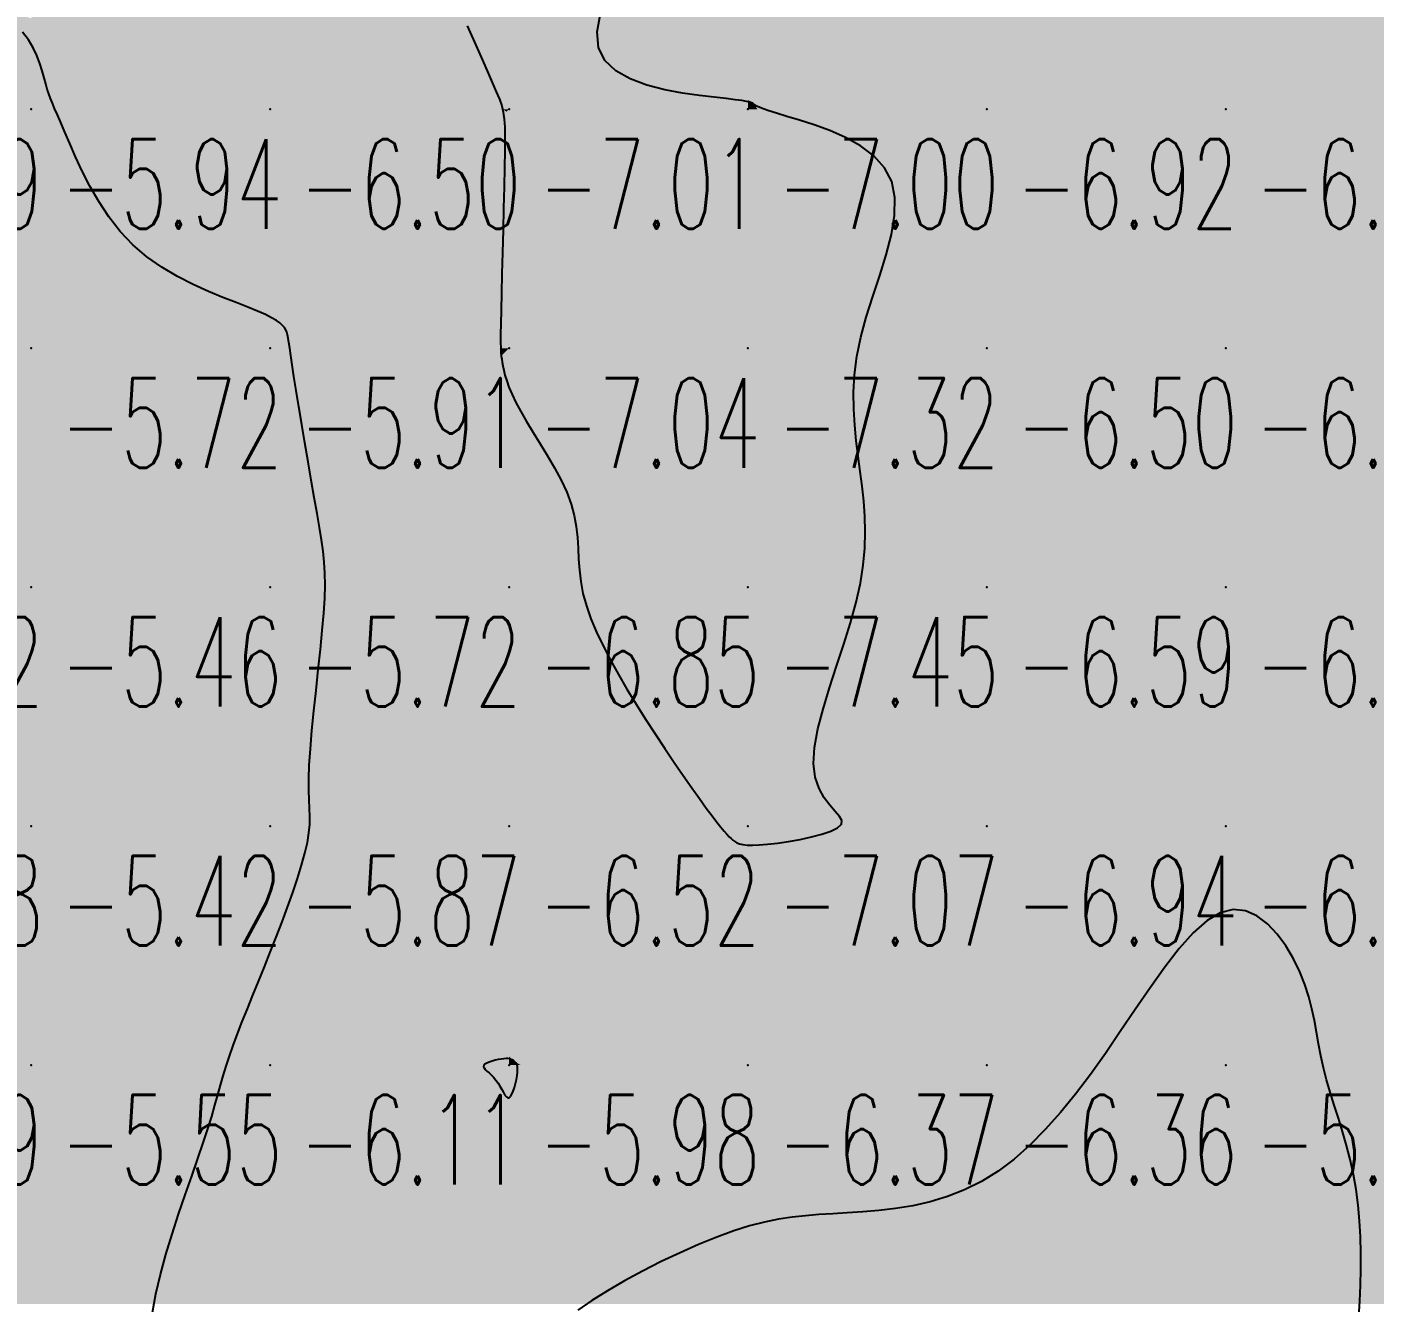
# Model space of a CAD drawing. Header units: millimetres. Extents: x 88261 to 90953, y 390274 to 392322.
# Drawn here: x 90070.1 to 90126.5, y 390897.3 to 390950.7 of the extents above; entities that cross this region are included whole.
import ezdxf
from ezdxf.enums import TextEntityAlignment as Align

# ---------------------------------------------------------------- set-up
doc = ezdxf.new("R2010")
doc.units = ezdxf.units.MM
doc.header["$LTSCALE"] = 25
for name, color, linetype in [('CN_03_00', 7, 'Continuous'), ('COTEAlt', 7, 'Continuous'), ('TN_COLORIAGE', 7, 'Continuous')]:
    doc.layers.add(name, color=color, linetype=linetype)
doc.styles.add('Simplex 1.0', font='Simplex.shx', dxfattribs={"width": 0.99, "height": 2.5})
doc.styles.get("Standard").update_dxf_attribs({"font": 'times.ttf'})

# ---------------------------------------------------------------- blocks, each defined once
blk = doc.blocks.new('COTE')
at = {"color": 0}
blk.add_point((0, 0), dxfattribs=at)
at = {"layer": 'COTEAlt'}
blk.add_attdef('ALT', text='', height=3.75, dxfattribs=at).set_placement((1.25, -1.25), align=Align.TOP_LEFT)

msp = doc.modelspace()

# ---------------------------------------------------------------- linework, layer by layer
at = {"layer": 'CN_03_00', "flags": 128}
for points, elevation in [([(90088.498, 390950.725), (90088.805, 390950.047), (90089.085, 390949.414), (90089.334, 390948.845), (90089.545, 390948.361), (90089.714, 390947.974), (90089.844, 390947.659), (90089.94, 390947.385), (90090.007, 390947.12), (90090.048, 390946.831), (90090.069, 390946.486), (90090.075, 390946.052), (90090.069, 390945.498), (90090.057, 390944.803), (90090.04, 390943.993), (90090.019, 390943.106), (90089.997, 390942.179), (90089.974, 390941.25), (90089.952, 390940.358), (90089.932, 390939.539), (90089.916, 390938.832), (90089.904, 390938.264), (90089.898, 390937.824), (90089.897, 390937.49), (90089.901, 390937.24), (90089.91, 390937.053), (90089.923, 390936.907), (90089.941, 390936.779), (90089.963, 390936.649), (90089.99, 390936.499), (90090.027, 390936.321), (90090.079, 390936.116), (90090.15, 390935.88), (90090.246, 390935.611), (90090.373, 390935.307), (90090.535, 390934.966), (90090.738, 390934.586), (90090.983, 390934.167), (90090.983, 390934.167), (90091.261, 390933.713), (90091.558, 390933.234), (90091.86, 390932.737), (90092.153, 390932.228), (90092.425, 390931.717), (90092.661, 390931.21), (90092.849, 390930.714), (90092.979, 390930.237), (90093.06, 390929.773), (90093.108, 390929.318), (90093.137, 390928.866), (90093.16, 390928.411), (90093.193, 390927.948), (90093.249, 390927.472), (90093.344, 390926.976), (90093.487, 390926.457), (90093.678, 390925.916), (90093.912, 390925.355), (90094.184, 390924.777), (90094.491, 390924.184), (90094.826, 390923.579), (90095.186, 390922.964), (90095.567, 390922.342), (90095.962, 390921.716), (90096.364, 390921.095), (90096.767, 390920.487), (90097.162, 390919.904), (90097.541, 390919.353), (90097.897, 390918.845), (90098.221, 390918.388), (90098.506, 390917.993), (90098.748, 390917.665), (90098.948, 390917.4), (90099.113, 390917.189), (90099.249, 390917.024), (90099.362, 390916.896), (90099.458, 390916.797), (90099.542, 390916.72), (90099.62, 390916.655), (90099.7, 390916.596), (90099.789, 390916.543), (90099.898, 390916.499), (90100.035, 390916.466), (90100.211, 390916.445), (90100.434, 390916.439), (90100.714, 390916.45), (90101.062, 390916.479), (90101.479, 390916.529), (90101.944, 390916.598), (90102.429, 390916.684), (90102.905, 390916.785), (90103.344, 390916.901), (90103.718, 390917.029), (90103.999, 390917.167), (90104.159, 390917.314), (90104.179, 390917.47), (90104.083, 390917.646), (90103.906, 390917.856), (90103.682, 390918.111), (90103.444, 390918.426), (90103.227, 390918.814), (90103.065, 390919.287), (90102.993, 390919.858), (90103.034, 390920.535), (90103.175, 390921.303), (90103.392, 390922.139), (90103.66, 390923.023), (90103.957, 390923.933), (90104.258, 390924.848), (90104.54, 390925.746), (90104.778, 390926.606), (90104.954, 390927.411), (90105.072, 390928.165), (90105.137, 390928.877), (90105.158, 390929.554), (90105.142, 390930.205), (90105.098, 390930.839), (90105.032, 390931.463), (90104.952, 390932.085), (90104.867, 390932.715), (90104.785, 390933.356), (90104.719, 390934.013), (90104.677, 390934.69), (90104.671, 390935.393), (90104.711, 390936.124), (90104.807, 390936.89), (90104.969, 390937.694), (90105.201, 390938.536), (90105.478, 390939.405), (90105.768, 390940.282), (90106.037, 390941.151), (90106.254, 390941.996), (90106.387, 390942.798), (90106.402, 390943.542), (90106.268, 390944.21), (90105.965, 390944.791), (90105.516, 390945.286), (90104.961, 390945.706), (90104.335, 390946.057), (90103.677, 390946.348), (90103.023, 390946.587), (90102.411, 390946.781), (90101.877, 390946.94), (90101.451, 390947.069), (90101.126, 390947.174), (90100.887, 390947.258), (90100.72, 390947.323), (90100.611, 390947.373), (90100.544, 390947.412), (90100.504, 390947.442), (90100.478, 390947.467), (90100.45, 390947.49), (90100.404, 390947.514), (90100.324, 390947.539), (90100.193, 390947.567), (90099.995, 390947.6), (90099.714, 390947.64), (90099.333, 390947.689), (90098.836, 390947.748), (90098.217, 390947.82), (90097.51, 390947.919), (90096.763, 390948.056), (90096.019, 390948.247), (90095.324, 390948.506), (90094.724, 390948.845), (90094.264, 390949.278), (90093.99, 390949.821), (90093.933, 390950.48), (90094.072, 390951.246)], -7), ([(90075.319, 390896.889), (90075.464, 390897.663), (90075.656, 390898.475), (90075.886, 390899.31), (90076.143, 390900.155), (90076.417, 390900.994), (90076.696, 390901.812), (90076.968, 390902.594), (90077.224, 390903.324), (90077.451, 390903.988), (90077.642, 390904.574), (90077.801, 390905.093), (90077.937, 390905.559), (90078.057, 390905.987), (90078.17, 390906.392), (90078.283, 390906.787), (90078.405, 390907.187), (90078.543, 390907.607), (90078.703, 390908.059), (90078.884, 390908.543), (90079.084, 390909.056), (90079.3, 390909.595), (90079.527, 390910.158), (90079.765, 390910.742), (90080.009, 390911.345), (90080.256, 390911.963), (90080.504, 390912.593), (90080.747, 390913.226), (90080.98, 390913.853), (90081.198, 390914.464), (90081.395, 390915.05), (90081.566, 390915.601), (90081.706, 390916.107), (90081.809, 390916.559), (90081.873, 390916.952), (90081.904, 390917.304), (90081.91, 390917.637), (90081.901, 390917.972), (90081.885, 390918.334), (90081.872, 390918.743), (90081.87, 390919.222), (90081.887, 390919.793), (90081.932, 390920.471), (90081.998, 390921.236), (90082.08, 390922.062), (90082.171, 390922.921), (90082.265, 390923.787), (90082.354, 390924.631), (90082.432, 390925.428), (90082.493, 390926.149), (90082.531, 390926.777), (90082.546, 390927.326), (90082.538, 390927.821), (90082.51, 390928.286), (90082.463, 390928.745), (90082.396, 390929.222), (90082.312, 390929.74), (90082.211, 390930.324), (90082.095, 390930.99), (90081.969, 390931.72), (90081.837, 390932.49), (90081.702, 390933.275), (90081.571, 390934.049), (90081.448, 390934.788), (90081.337, 390935.466), (90081.243, 390936.058), (90081.17, 390936.546), (90081.113, 390936.937), (90081.07, 390937.245), (90081.036, 390937.483), (90081.006, 390937.664), (90080.976, 390937.804), (90080.942, 390937.914), (90080.9, 390938.01), (90080.844, 390938.102), (90080.767, 390938.196), (90080.658, 390938.295), (90080.508, 390938.401), (90080.309, 390938.517), (90080.05, 390938.648), (90079.722, 390938.794), (90079.316, 390938.961), (90078.828, 390939.15), (90078.27, 390939.367), (90077.662, 390939.618), (90077.022, 390939.908), (90076.367, 390940.243), (90075.717, 390940.627), (90075.089, 390941.066), (90074.502, 390941.566), (90073.972, 390942.129), (90073.497, 390942.738), (90073.075, 390943.374), (90072.704, 390944.019), (90072.379, 390944.651), (90072.098, 390945.252), (90071.857, 390945.803), (90071.653, 390946.284), (90071.484, 390946.681), (90071.344, 390947.005), (90071.228, 390947.271), (90071.133, 390947.496), (90071.052, 390947.695), (90070.982, 390947.886), (90070.917, 390948.084), (90070.853, 390948.304), (90070.785, 390948.56), (90070.706, 390948.847), (90070.608, 390949.158), (90070.484, 390949.483), (90070.327, 390949.815), (90070.129, 390950.147), (90069.884, 390950.47)], -6), ([(90125.817, 390896.704), (90125.857, 390897.359), (90125.886, 390898.024), (90125.901, 390898.696), (90125.901, 390899.372), (90125.883, 390900.047), (90125.846, 390900.718), (90125.787, 390901.381), (90125.705, 390902.031), (90125.597, 390902.665), (90125.464, 390903.281), (90125.31, 390903.877), (90125.143, 390904.456), (90124.968, 390905.018), (90124.794, 390905.566), (90124.626, 390906.099), (90124.472, 390906.62), (90124.339, 390907.129), (90124.229, 390907.628), (90124.137, 390908.121), (90124.05, 390908.61), (90123.96, 390909.101), (90123.855, 390909.596), (90123.725, 390910.099), (90123.559, 390910.614), (90123.348, 390911.145), (90123.083, 390911.69), (90122.766, 390912.225), (90122.402, 390912.722), (90121.995, 390913.151), (90121.549, 390913.484), (90121.069, 390913.692), (90120.558, 390913.745), (90120.022, 390913.615), (90119.465, 390913.283), (90118.889, 390912.771), (90118.298, 390912.112), (90117.694, 390911.336), (90117.08, 390910.477), (90116.46, 390909.567), (90115.836, 390908.638), (90115.21, 390907.722), (90114.586, 390906.846), (90113.96, 390906.02), (90113.331, 390905.248), (90112.695, 390904.536), (90112.049, 390903.886), (90111.392, 390903.305), (90110.719, 390902.797), (90110.029, 390902.365), (90109.32, 390902.013), (90108.598, 390901.734), (90107.87, 390901.517), (90107.144, 390901.354), (90106.427, 390901.235), (90105.727, 390901.151), (90105.052, 390901.093), (90104.408, 390901.051), (90103.801, 390901.016), (90103.221, 390900.979), (90102.657, 390900.934), (90102.097, 390900.872), (90101.528, 390900.786), (90100.94, 390900.667), (90100.319, 390900.508), (90099.655, 390900.301), (90098.94, 390900.041), (90098.185, 390899.733), (90097.406, 390899.387), (90096.62, 390899.011), (90095.841, 390898.613), (90095.087, 390898.203), (90094.373, 390897.789), (90093.714, 390897.379), (90093.124, 390896.979)], -6)]:
    msp.add_lwpolyline(points, dxfattribs=dict(at, elevation=elevation))
at = {"layer": 'CN_03_00', "elevation": -6, "flags": 128}
msp.add_lwpolyline([(90090.314, 390905.921), (90090.371, 390906.018), (90090.427, 390906.148), (90090.477, 390906.302), (90090.522, 390906.468), (90090.559, 390906.638), (90090.587, 390906.8), (90090.604, 390906.944), (90090.609, 390907.064), (90090.603, 390907.159), (90090.588, 390907.233), (90090.567, 390907.29), (90090.54, 390907.333), (90090.51, 390907.366), (90090.478, 390907.392), (90090.447, 390907.415), (90090.417, 390907.437), (90090.386, 390907.458), (90090.352, 390907.477), (90090.312, 390907.493), (90090.263, 390907.505), (90090.201, 390907.511), (90090.126, 390907.512), (90090.032, 390907.505), (90089.92, 390907.49), (90089.796, 390907.468), (90089.665, 390907.438), (90089.537, 390907.403), (90089.418, 390907.364), (90089.316, 390907.32), (90089.238, 390907.272), (90089.191, 390907.223), (90089.181, 390907.171), (90089.204, 390907.116), (90089.254, 390907.056), (90089.325, 390906.989), (90089.412, 390906.913), (90089.507, 390906.826), (90089.605, 390906.726), (90089.701, 390906.613), (90089.789, 390906.485), (90089.869, 390906.349), (90089.942, 390906.215), (90090.011, 390906.09), (90090.075, 390905.985), (90090.136, 390905.906), (90090.196, 390905.865), (90090.255, 390905.868), (90090.314, 390905.921)], close=True, dxfattribs=at)
at = {"layer": 'TN_COLORIAGE', "color": 151}
for points in [[(90080.249, 390957.239, -6), (90070.896, 390947.886, -6), (90070.249, 390957.239, -6), (90070.249, 390951.042, -6)], [(90080.249, 390957.239, -6), (90070.896, 390947.886, -6), (90080.249, 390947.239, -6), (90071.289, 390947.239, -6)], [(90084.424, 390957.239, -6.497), (90087.093, 390954.083, -6.497), (90080.249, 390957.239, -6.497), (90080.249, 390947.239, -6.497)], [(90091.525, 390948.516, -6.916), (90097.588, 390957.239, -6.916), (90100.249, 390957.239, -6.916)], [(90100.249, 390947.621, -6.916), (90091.525, 390948.516, -6.916), (90100.249, 390957.239, -6.916)], [(90100.249, 390947.621, -6.868), (90100.495, 390947.485, -6.868), (90100.249, 390957.239, -6.868), (90110.249, 390957.239, -6.868)], [(90100.641, 390947.239, -6.868), (90100.495, 390947.485, -6.868), (90110.249, 390947.239, -6.868), (90110.249, 390957.239, -6.868)], [(90110.249, 390957.239, -6.475), (90110.249, 390947.239, -6.475), (90120.249, 390957.239, -6.475)], [(90110.249, 390947.239, -6.475), (90120.249, 390947.239, -6.475), (90120.249, 390957.239, -6.475)], [(90120.249, 390957.239, -6.255), (90120.249, 390947.239, -6.255), (90130.249, 390957.239, -6.255)], [(90120.249, 390947.239, -6.255), (90130.249, 390947.239, -6.255), (90130.249, 390957.239, -6.255)], [(90090.01, 390947.239, -6.497), (90087.093, 390954.083, -6.497), (90080.249, 390947.239, -6.497)], [(90073.869, 390940.86, -6.497), (90071.289, 390947.239, -6.497), (90080.249, 390947.239, -6.497)], [(90073.869, 390940.86, -6.497), (90080.249, 390938.72, -6.497), (90080.249, 390947.239, -6.497)], [(90090.01, 390947.239, -6), (90090.137, 390947.127, -6), (90080.249, 390947.239, -6), (90081.035, 390938.025, -6)], [(90081.035, 390938.025, -6.497), (90080.249, 390938.72, -6.497), (90080.249, 390947.239, -6.497)], [(90100.641, 390947.239, -6.918), (90108.205, 390945.196, -6.918), (90110.249, 390947.239, -6.918)], [(90108.205, 390945.196, -6.501), (90104.148, 390937.239, -6.501), (90110.249, 390947.239, -6.501), (90110.249, 390937.239, -6.501)], [(90110.249, 390947.239, -6.573), (90110.249, 390937.239, -6.573), (90120.249, 390947.239, -6.573)], [(90110.249, 390937.239, -6.573), (90120.249, 390937.239, -6.573), (90120.249, 390947.239, -6.573)], [(90120.249, 390947.239, -6.328), (90120.249, 390937.239, -6.328), (90130.249, 390947.239, -6.328)], [(90120.249, 390937.239, -6.328), (90130.249, 390937.239, -6.328), (90130.249, 390947.239, -6.328)], [(90090.137, 390947.127, -6), (90089.86, 390937.239, -6), (90081.035, 390938.025, -6), (90081.013, 390937.239, -6)], [(90089.86, 390937.239, -6), (90081.013, 390937.239, -6), (90089.917, 390936.908, -6), (90082.376, 390929.366, -6)], [(90104.148, 390937.239, -6.501), (90105.018, 390932.008, -6.501), (90110.249, 390937.239, -6.501)], [(90105.493, 390927.239, -6.501), (90105.018, 390932.008, -6.501), (90110.249, 390927.239, -6.501), (90110.249, 390937.239, -6.501)], [(90110.249, 390937.239, -6.462), (90110.249, 390927.239, -6.462), (90120.249, 390937.239, -6.462)], [(90110.249, 390927.239, -6.462), (90120.249, 390927.239, -6.462), (90120.249, 390937.239, -6.462)], [(90120.249, 390937.239, -6.703), (90120.249, 390927.239, -6.703), (90130.249, 390937.239, -6.703)], [(90120.249, 390927.239, -6.703), (90130.249, 390927.239, -6.703), (90130.249, 390937.239, -6.703)], [(90090.249, 390935.026, -6), (90089.917, 390936.908, -6), (90090.249, 390927.239, -6), (90082.376, 390929.366, -6)], [(90090.249, 390935.026, -6.845), (90093.515, 390930.505, -6.845), (90090.249, 390927.239, -6.845)], [(90093.515, 390930.505, -6.845), (90092.786, 390927.239, -6.845), (90090.249, 390927.239, -6.845)], [(90082.376, 390929.366, -6.845), (90082.751, 390927.239, -6.845), (90090.249, 390927.239, -6.845)], [(90082.751, 390927.239, -6.845), (90081.579, 390918.57, -6.845), (90090.249, 390927.239, -6.845)], [(90090.249, 390927.239, -6), (90081.579, 390918.57, -6), (90090.249, 390917.239, -6), (90082.257, 390917.239, -6)], [(90092.786, 390927.239, -6.516), (90095.402, 390922.393, -6.516), (90090.249, 390927.239, -6.516), (90090.249, 390917.239, -6.516)], [(90101.677, 390918.667, -6.588), (90105.493, 390927.239, -6.588), (90110.249, 390927.239, -6.588)], [(90105.757, 390917.239, -6.588), (90101.677, 390918.667, -6.588), (90110.249, 390917.239, -6.588), (90110.249, 390927.239, -6.588)], [(90110.249, 390927.239, -6.286), (90110.249, 390917.239, -6.286), (90120.249, 390927.239, -6.286)], [(90110.249, 390917.239, -6.286), (90120.249, 390917.239, -6.286), (90120.249, 390927.239, -6.286)], [(90120.249, 390927.239, -6.667), (90120.249, 390917.239, -6.667), (90130.249, 390927.239, -6.667)], [(90120.249, 390917.239, -6.667), (90130.249, 390917.239, -6.667), (90130.249, 390927.239, -6.667)], [(90099.005, 390917.239, -6.516), (90095.402, 390922.393, -6.516), (90090.249, 390917.239, -6.516)], [(90090.249, 390917.239, -6), (90082.257, 390917.239, -6), (90080.249, 390907.239, -6), (90080.249, 390911.825, -6)], [(90090.249, 390917.239, -6), (90090.249, 390907.594, -6), (90080.249, 390907.239, -6), (90088.775, 390907.239, -6)], [(90099.005, 390917.239, -6), (90099.617, 390916.608, -6), (90090.249, 390917.239, -6), (90090.423, 390907.414, -6)], [(90090.423, 390907.414, -6.516), (90090.249, 390907.594, -6.516), (90090.249, 390917.239, -6.516)], [(90105.757, 390917.239, -6.369), (90100.249, 390916.257, -6.369), (90110.249, 390917.239, -6.369), (90100.249, 390907.239, -6.369)], [(90100.249, 390907.239, -6.944), (90110.249, 390907.239, -6.944), (90110.249, 390917.239, -6.944)], [(90110.249, 390917.239, -6.057), (90110.249, 390907.239, -6.057), (90120.249, 390917.239, -6.057)], [(90110.249, 390907.239, -6), (90115.191, 390907.239, -6), (90120.249, 390917.239, -6), (90120.249, 390915.878, -6)], [(90130.249, 390917.239, -6), (90123.948, 390910.938, -6), (90120.249, 390917.239, -6), (90120.249, 390915.878, -6)], [(90130.249, 390917.239, -6), (90123.948, 390910.938, -6), (90130.249, 390907.239, -6), (90124.049, 390907.239, -6)], [(90100.249, 390916.257, -6), (90099.617, 390916.608, -6), (90100.249, 390907.239, -6), (90090.423, 390907.414, -6)], [(90078.284, 390907.239, -6.11), (90080.249, 390911.825, -6.11), (90080.249, 390907.239, -6.11)], [(90080.249, 390897.239, -6), (90074.936, 390897.239, -6), (90080.249, 390907.239, -6), (90077.871, 390904.862, -6)], [(90078.284, 390907.239, -6.11), (90077.871, 390904.862, -6.11), (90080.249, 390907.239, -6.11)], [(90080.249, 390897.239, -6), (90089.795, 390906.786, -6), (90080.249, 390907.239, -6), (90088.775, 390907.239, -6)], [(90100.249, 390907.239, -6), (90090.738, 390907.239, -6), (90090.249, 390897.239, -6), (90090.249, 390905.295, -6)], [(90100.249, 390907.239, -6), (90100.249, 390900.897, -6), (90090.249, 390897.239, -6), (90092.947, 390897.239, -6)], [(90090.423, 390907.414, -6.369), (90090.738, 390907.239, -6.369), (90100.249, 390907.239, -6.369)], [(90100.249, 390907.239, -6), (90100.249, 390900.897, -6), (90110.249, 390907.239, -6), (90103.988, 390900.979, -6)], [(90110.249, 390901.493, -6.356), (90103.988, 390900.979, -6.356), (90110.249, 390907.239, -6.356)], [(90115.191, 390907.239, -6.356), (90110.249, 390901.493, -6.356), (90110.249, 390907.239, -6.356)], [(90125.888, 390902.878, -6.595), (90124.049, 390907.239, -6.595), (90130.249, 390907.239, -6.595)], [(90130.249, 390907.239, -6), (90125.888, 390902.878, -6), (90130.249, 390897.239, -6), (90125.982, 390897.239, -6)], [(90080.249, 390897.239, -6), (90089.795, 390906.786, -6), (90090.249, 390897.239, -6), (90090.249, 390905.295, -6)]]:
    msp.add_solid(points, dxfattribs=at)
at = {"layer": 'TN_COLORIAGE', "color": 161}
for points in [[(90090.249, 390957.239, -7), (90087.093, 390954.083, -7), (90090.249, 390947.239, -7), (90090.01, 390947.239, -7)], [(90090.249, 390957.239, -7), (90097.588, 390957.239, -7), (90090.249, 390947.239, -7), (90091.525, 390948.516, -7)], [(90090.249, 390947.239, -7), (90091.525, 390948.516, -7), (90100.249, 390947.239, -7), (90100.249, 390947.621, -7)], [(90090.249, 390937.239, -7), (90089.86, 390937.239, -7), (90090.249, 390947.239, -7), (90090.137, 390947.127, -7)], [(90090.137, 390947.127, -7.012), (90090.01, 390947.239, -7.012), (90090.249, 390947.239, -7.012)], [(90090.249, 390947.239, -7.003), (90090.249, 390937.239, -7.003), (90100.249, 390947.239, -7.003)], [(90090.249, 390937.239, -7.003), (90100.249, 390937.239, -7.003), (90100.249, 390947.239, -7.003)], [(90100.495, 390947.485, -7.003), (90100.249, 390947.621, -7.003), (90100.249, 390947.239, -7.003)], [(90100.495, 390947.485, -7.003), (90100.641, 390947.239, -7.003), (90100.249, 390947.239, -7.003)], [(90100.249, 390937.239, -7), (90108.205, 390945.196, -7), (90100.249, 390947.239, -7), (90100.641, 390947.239, -7)], [(90104.148, 390937.239, -7.319), (90108.205, 390945.196, -7.319), (90100.249, 390937.239, -7.319)], [(90089.917, 390936.908, -7.044), (90089.86, 390937.239, -7.044), (90090.249, 390937.239, -7.044)], [(90089.917, 390936.908, -7.044), (90090.249, 390935.026, -7.044), (90090.249, 390937.239, -7.044)], [(90100.249, 390937.239, -7), (90093.515, 390930.505, -7), (90090.249, 390937.239, -7), (90090.249, 390935.026, -7)], [(90100.249, 390927.239, -7), (90092.786, 390927.239, -7), (90100.249, 390937.239, -7), (90093.515, 390930.505, -7)], [(90100.249, 390927.239, -7), (90105.018, 390932.008, -7), (90100.249, 390937.239, -7), (90104.148, 390937.239, -7)], [(90105.018, 390932.008, -7.455), (90105.493, 390927.239, -7.455), (90100.249, 390927.239, -7.455)], [(90095.402, 390922.393, -7.455), (90092.786, 390927.239, -7.455), (90100.249, 390927.239, -7.455)], [(90100.249, 390927.239, -7), (90095.402, 390922.393, -7), (90100.249, 390917.239, -7), (90099.005, 390917.239, -7)], [(90100.249, 390927.239, -7), (90105.493, 390927.239, -7), (90100.249, 390917.239, -7), (90101.677, 390918.667, -7)], [(90101.677, 390918.667, -7.069), (90105.757, 390917.239, -7.069), (90100.249, 390917.239, -7.069)], [(90099.617, 390916.608, -7.069), (90099.005, 390917.239, -7.069), (90100.249, 390917.239, -7.069)], [(90099.617, 390916.608, -7.069), (90100.249, 390916.257, -7.069), (90100.249, 390917.239, -7.069)], [(90100.249, 390916.257, -7.069), (90105.757, 390917.239, -7.069), (90100.249, 390917.239, -7.069)]]:
    msp.add_solid(points, dxfattribs=at)
at = {"layer": 'TN_COLORIAGE', "color": 141}
for points in [[(90070.249, 390951.042, -5.891), (90065.608, 390952.598, -5.891), (90070.249, 390947.239, -5.891), (90060.249, 390947.239, -5.891)], [(90070.249, 390951.042, -5.942), (90070.896, 390947.886, -5.942), (90070.249, 390947.239, -5.942)], [(90071.289, 390947.239, -5.942), (90070.896, 390947.886, -5.942), (90070.249, 390947.239, -5.942)], [(90060.249, 390947.239, -5.942), (90060.249, 390937.239, -5.942), (90070.249, 390947.239, -5.942)], [(90060.249, 390937.239, -5.942), (90070.249, 390937.239, -5.942), (90070.249, 390947.239, -5.942)], [(90071.289, 390947.239, -5.718), (90073.869, 390940.86, -5.718), (90070.249, 390947.239, -5.718), (90070.249, 390937.239, -5.718)], [(90080.249, 390938.72, -5.718), (90073.869, 390940.86, -5.718), (90080.249, 390937.239, -5.718), (90070.249, 390937.239, -5.718)], [(90080.249, 390938.72, -5.914), (90081.035, 390938.025, -5.914), (90080.249, 390937.239, -5.914)], [(90081.035, 390938.025, -5.914), (90081.013, 390937.239, -5.914), (90080.249, 390937.239, -5.914)], [(90060.249, 390937.239, -5.718), (90060.249, 390927.239, -5.718), (90070.249, 390937.239, -5.718)], [(90060.249, 390927.239, -5.718), (90070.249, 390927.239, -5.718), (90070.249, 390937.239, -5.718)], [(90070.249, 390937.239, -5.914), (90070.249, 390927.239, -5.914), (90080.249, 390937.239, -5.914)], [(90070.249, 390927.239, -5.914), (90080.249, 390927.239, -5.914), (90080.249, 390937.239, -5.914)], [(90081.013, 390937.239, -5.718), (90082.376, 390929.366, -5.718), (90080.249, 390937.239, -5.718), (90080.249, 390927.239, -5.718)], [(90082.751, 390927.239, -5.718), (90082.376, 390929.366, -5.718), (90080.249, 390927.239, -5.718)], [(90060.249, 390927.239, -5.458), (90060.249, 390917.239, -5.458), (90070.249, 390927.239, -5.458)], [(90060.249, 390917.239, -5.458), (90070.249, 390917.239, -5.458), (90070.249, 390927.239, -5.458)], [(90070.249, 390927.239, -5.718), (90070.249, 390917.239, -5.718), (90080.249, 390927.239, -5.718)], [(90070.249, 390917.239, -5.718), (90080.249, 390917.239, -5.718), (90080.249, 390927.239, -5.718)], [(90081.579, 390918.57, -5.718), (90082.751, 390927.239, -5.718), (90080.249, 390917.239, -5.718), (90080.249, 390927.239, -5.718)], [(90082.257, 390917.239, -5.87), (90081.579, 390918.57, -5.87), (90080.249, 390917.239, -5.87)], [(90060.249, 390917.239, -5.423), (90060.249, 390907.239, -5.423), (90070.249, 390917.239, -5.423)], [(90060.249, 390907.239, -5.423), (90070.249, 390907.239, -5.423), (90070.249, 390917.239, -5.423)], [(90070.249, 390917.239, -5.87), (90070.249, 390907.239, -5.87), (90080.249, 390917.239, -5.87)], [(90080.249, 390911.825, -5.551), (90078.284, 390907.239, -5.551), (90080.249, 390917.239, -5.551), (90070.249, 390907.239, -5.551)], [(90080.249, 390911.825, -5.87), (90082.257, 390917.239, -5.87), (90080.249, 390917.239, -5.87)], [(90120.249, 390915.878, -5.635), (90115.191, 390907.239, -5.635), (90120.249, 390907.239, -5.635)], [(90120.249, 390915.878, -5.635), (90123.948, 390910.938, -5.635), (90120.249, 390907.239, -5.635)], [(90124.049, 390907.239, -5.635), (90123.948, 390910.938, -5.635), (90120.249, 390907.239, -5.635)], [(90060.249, 390900.821, -5.551), (90060.412, 390897.402, -5.551), (90060.249, 390907.239, -5.551), (90070.249, 390907.239, -5.551)], [(90060.456, 390897.239, -5.551), (90060.412, 390897.402, -5.551), (90070.249, 390897.239, -5.551), (90070.249, 390907.239, -5.551)], [(90077.871, 390904.862, -5.551), (90078.284, 390907.239, -5.551), (90070.249, 390897.239, -5.551), (90070.249, 390907.239, -5.551)], [(90088.775, 390907.239, -5.981), (90090.249, 390907.594, -5.981), (90090.249, 390907.239, -5.981)], [(90088.775, 390907.239, -5.981), (90089.795, 390906.786, -5.981), (90090.249, 390907.239, -5.981)], [(90090.249, 390905.295, -5.981), (90089.795, 390906.786, -5.981), (90090.249, 390907.239, -5.981)], [(90090.249, 390907.594, -5.981), (90090.423, 390907.414, -5.981), (90090.249, 390907.239, -5.981)], [(90090.738, 390907.239, -5.981), (90090.423, 390907.414, -5.981), (90090.249, 390907.239, -5.981)], [(90090.249, 390905.295, -5.981), (90090.738, 390907.239, -5.981), (90090.249, 390907.239, -5.981)], [(90110.249, 390901.493, -5.635), (90115.191, 390907.239, -5.635), (90110.249, 390897.239, -5.635), (90120.249, 390907.239, -5.635)], [(90110.249, 390897.239, -5.635), (90120.249, 390897.239, -5.635), (90120.249, 390907.239, -5.635)], [(90124.049, 390907.239, -5.231), (90125.888, 390902.878, -5.231), (90120.249, 390907.239, -5.231), (90120.249, 390897.239, -5.231)], [(90077.871, 390904.862, -5.648), (90074.936, 390897.239, -5.648), (90070.249, 390897.239, -5.648)], [(90125.982, 390897.239, -5.231), (90125.888, 390902.878, -5.231), (90120.249, 390897.239, -5.231)], [(90103.988, 390900.979, -5.736), (90110.249, 390901.493, -5.736), (90100.249, 390897.239, -5.736), (90110.249, 390897.239, -5.736)], [(90092.947, 390897.239, -5.787), (90100.249, 390900.897, -5.787), (90100.249, 390897.239, -5.787)], [(90103.988, 390900.979, -5.787), (90100.249, 390900.897, -5.787), (90100.249, 390897.239, -5.787)]]:
    msp.add_solid(points, dxfattribs=at)

# ---------------------------------------------------------------- block references
at = {"layer": 'COTEAlt'}
ref = msp.add_blockref('COTE', (90060.249, 390947.239), dxfattribs=at)
ref.add_attrib('ALT', '-5.89', dxfattribs={"height": 3.75, "style": 'Simplex 1.0', "width": 0.6}).set_placement((90061.499, 390945.989), align=Align.TOP_LEFT)
ref = msp.add_blockref('COTE', (90070.249, 390947.239), dxfattribs=at)
ref.add_attrib('ALT', '-5.94', dxfattribs={"height": 3.75, "style": 'Simplex 1.0', "width": 0.6}).set_placement((90071.499, 390945.989), align=Align.TOP_LEFT)
ref = msp.add_blockref('COTE', (90080.249, 390947.239), dxfattribs=at)
ref.add_attrib('ALT', '-6.50', dxfattribs={"height": 3.75, "style": 'Simplex 1.0', "width": 0.6}).set_placement((90081.499, 390945.989), align=Align.TOP_LEFT)
ref = msp.add_blockref('COTE', (90090.249, 390947.239), dxfattribs=at)
ref.add_attrib('ALT', '-7.01', dxfattribs={"height": 3.75, "style": 'Simplex 1.0', "width": 0.6}).set_placement((90091.499, 390945.989), align=Align.TOP_LEFT)
ref = msp.add_blockref('COTE', (90100.249, 390947.239), dxfattribs=at)
ref.add_attrib('ALT', '-7.00', dxfattribs={"height": 3.75, "style": 'Simplex 1.0', "width": 0.6}).set_placement((90101.499, 390945.989), align=Align.TOP_LEFT)
ref = msp.add_blockref('COTE', (90110.249, 390947.239), dxfattribs=at)
ref.add_attrib('ALT', '-6.92', dxfattribs={"height": 3.75, "style": 'Simplex 1.0', "width": 0.6}).set_placement((90111.499, 390945.989), align=Align.TOP_LEFT)
ref = msp.add_blockref('COTE', (90120.249, 390947.239), dxfattribs=at)
ref.add_attrib('ALT', '-6.57', dxfattribs={"height": 3.75, "style": 'Simplex 1.0', "width": 0.6}).set_placement((90121.499, 390945.989), align=Align.TOP_LEFT)
ref = msp.add_blockref('COTE', (90070.249, 390937.239), dxfattribs=at)
ref.add_attrib('ALT', '-5.72', dxfattribs={"height": 3.75, "style": 'Simplex 1.0', "width": 0.6}).set_placement((90071.499, 390935.989), align=Align.TOP_LEFT)
ref = msp.add_blockref('COTE', (90080.249, 390937.239), dxfattribs=at)
ref.add_attrib('ALT', '-5.91', dxfattribs={"height": 3.75, "style": 'Simplex 1.0', "width": 0.6}).set_placement((90081.499, 390935.989), align=Align.TOP_LEFT)
ref = msp.add_blockref('COTE', (90090.249, 390937.239), dxfattribs=at)
ref.add_attrib('ALT', '-7.04', dxfattribs={"height": 3.75, "style": 'Simplex 1.0', "width": 0.6}).set_placement((90091.499, 390935.989), align=Align.TOP_LEFT)
ref = msp.add_blockref('COTE', (90100.249, 390937.239), dxfattribs=at)
ref.add_attrib('ALT', '-7.32', dxfattribs={"height": 3.75, "style": 'Simplex 1.0', "width": 0.6}).set_placement((90101.499, 390935.989), align=Align.TOP_LEFT)
ref = msp.add_blockref('COTE', (90110.249, 390937.239), dxfattribs=at)
ref.add_attrib('ALT', '-6.50', dxfattribs={"height": 3.75, "style": 'Simplex 1.0', "width": 0.6}).set_placement((90111.499, 390935.989), align=Align.TOP_LEFT)
ref = msp.add_blockref('COTE', (90120.249, 390937.239), dxfattribs=at)
ref.add_attrib('ALT', '-6.46', dxfattribs={"height": 3.75, "style": 'Simplex 1.0', "width": 0.6}).set_placement((90121.499, 390935.989), align=Align.TOP_LEFT)
ref = msp.add_blockref('COTE', (90060.249, 390927.239), dxfattribs=at)
ref.add_attrib('ALT', '-5.92', dxfattribs={"height": 3.75, "style": 'Simplex 1.0', "width": 0.6}).set_placement((90061.499, 390925.989), align=Align.TOP_LEFT)
ref = msp.add_blockref('COTE', (90070.249, 390927.239), dxfattribs=at)
ref.add_attrib('ALT', '-5.46', dxfattribs={"height": 3.75, "style": 'Simplex 1.0', "width": 0.6}).set_placement((90071.499, 390925.989), align=Align.TOP_LEFT)
ref = msp.add_blockref('COTE', (90080.249, 390927.239), dxfattribs=at)
ref.add_attrib('ALT', '-5.72', dxfattribs={"height": 3.75, "style": 'Simplex 1.0', "width": 0.6}).set_placement((90081.499, 390925.989), align=Align.TOP_LEFT)
ref = msp.add_blockref('COTE', (90090.249, 390927.239), dxfattribs=at)
ref.add_attrib('ALT', '-6.85', dxfattribs={"height": 3.75, "style": 'Simplex 1.0', "width": 0.6}).set_placement((90091.499, 390925.989), align=Align.TOP_LEFT)
ref = msp.add_blockref('COTE', (90100.249, 390927.239), dxfattribs=at)
ref.add_attrib('ALT', '-7.45', dxfattribs={"height": 3.75, "style": 'Simplex 1.0', "width": 0.6}).set_placement((90101.499, 390925.989), align=Align.TOP_LEFT)
ref = msp.add_blockref('COTE', (90110.249, 390927.239), dxfattribs=at)
ref.add_attrib('ALT', '-6.59', dxfattribs={"height": 3.75, "style": 'Simplex 1.0', "width": 0.6}).set_placement((90111.499, 390925.989), align=Align.TOP_LEFT)
ref = msp.add_blockref('COTE', (90120.249, 390927.239), dxfattribs=at)
ref.add_attrib('ALT', '-6.29', dxfattribs={"height": 3.75, "style": 'Simplex 1.0', "width": 0.6}).set_placement((90121.499, 390925.989), align=Align.TOP_LEFT)
ref = msp.add_blockref('COTE', (90060.249, 390917.239), dxfattribs=at)
ref.add_attrib('ALT', '-5.88', dxfattribs={"height": 3.75, "style": 'Simplex 1.0', "width": 0.6}).set_placement((90061.499, 390915.989), align=Align.TOP_LEFT)
ref = msp.add_blockref('COTE', (90070.249, 390917.239), dxfattribs=at)
ref.add_attrib('ALT', '-5.42', dxfattribs={"height": 3.75, "style": 'Simplex 1.0', "width": 0.6}).set_placement((90071.499, 390915.989), align=Align.TOP_LEFT)
ref = msp.add_blockref('COTE', (90080.249, 390917.239), dxfattribs=at)
ref.add_attrib('ALT', '-5.87', dxfattribs={"height": 3.75, "style": 'Simplex 1.0', "width": 0.6}).set_placement((90081.499, 390915.989), align=Align.TOP_LEFT)
ref = msp.add_blockref('COTE', (90090.249, 390917.239), dxfattribs=at)
ref.add_attrib('ALT', '-6.52', dxfattribs={"height": 3.75, "style": 'Simplex 1.0', "width": 0.6}).set_placement((90091.499, 390915.989), align=Align.TOP_LEFT)
ref = msp.add_blockref('COTE', (90100.249, 390917.239), dxfattribs=at)
ref.add_attrib('ALT', '-7.07', dxfattribs={"height": 3.75, "style": 'Simplex 1.0', "width": 0.6}).set_placement((90101.499, 390915.989), align=Align.TOP_LEFT)
ref = msp.add_blockref('COTE', (90110.249, 390917.239), dxfattribs=at)
ref.add_attrib('ALT', '-6.94', dxfattribs={"height": 3.75, "style": 'Simplex 1.0', "width": 0.6}).set_placement((90111.499, 390915.989), align=Align.TOP_LEFT)
ref = msp.add_blockref('COTE', (90120.249, 390917.239), dxfattribs=at)
ref.add_attrib('ALT', '-6.06', dxfattribs={"height": 3.75, "style": 'Simplex 1.0', "width": 0.6}).set_placement((90121.499, 390915.989), align=Align.TOP_LEFT)
ref = msp.add_blockref('COTE', (90060.249, 390907.239), dxfattribs=at)
ref.add_attrib('ALT', '-5.99', dxfattribs={"height": 3.75, "style": 'Simplex 1.0', "width": 0.6}).set_placement((90061.499, 390905.989), align=Align.TOP_LEFT)
ref = msp.add_blockref('COTE', (90070.249, 390907.239), dxfattribs=at)
ref.add_attrib('ALT', '-5.55', dxfattribs={"height": 3.75, "style": 'Simplex 1.0', "width": 0.6}).set_placement((90071.499, 390905.989), align=Align.TOP_LEFT)
ref = msp.add_blockref('COTE', (90080.249, 390907.239), dxfattribs=at)
ref.add_attrib('ALT', '-6.11', dxfattribs={"height": 3.75, "style": 'Simplex 1.0', "width": 0.6}).set_placement((90081.499, 390905.989), align=Align.TOP_LEFT)
ref = msp.add_blockref('COTE', (90090.249, 390907.239), dxfattribs=at)
ref.add_attrib('ALT', '-5.98', dxfattribs={"height": 3.75, "style": 'Simplex 1.0', "width": 0.6}).set_placement((90091.499, 390905.989), align=Align.TOP_LEFT)
ref = msp.add_blockref('COTE', (90100.249, 390907.239), dxfattribs=at)
ref.add_attrib('ALT', '-6.37', dxfattribs={"height": 3.75, "style": 'Simplex 1.0', "width": 0.6}).set_placement((90101.499, 390905.989), align=Align.TOP_LEFT)
ref = msp.add_blockref('COTE', (90110.249, 390907.239), dxfattribs=at)
ref.add_attrib('ALT', '-6.36', dxfattribs={"height": 3.75, "style": 'Simplex 1.0', "width": 0.6}).set_placement((90111.499, 390905.989), align=Align.TOP_LEFT)
ref = msp.add_blockref('COTE', (90120.249, 390907.239), dxfattribs=at)
ref.add_attrib('ALT', '-5.64', dxfattribs={"height": 3.75, "style": 'Simplex 1.0', "width": 0.6}).set_placement((90121.499, 390905.989), align=Align.TOP_LEFT)

doc.saveas('drawing.dxf')
